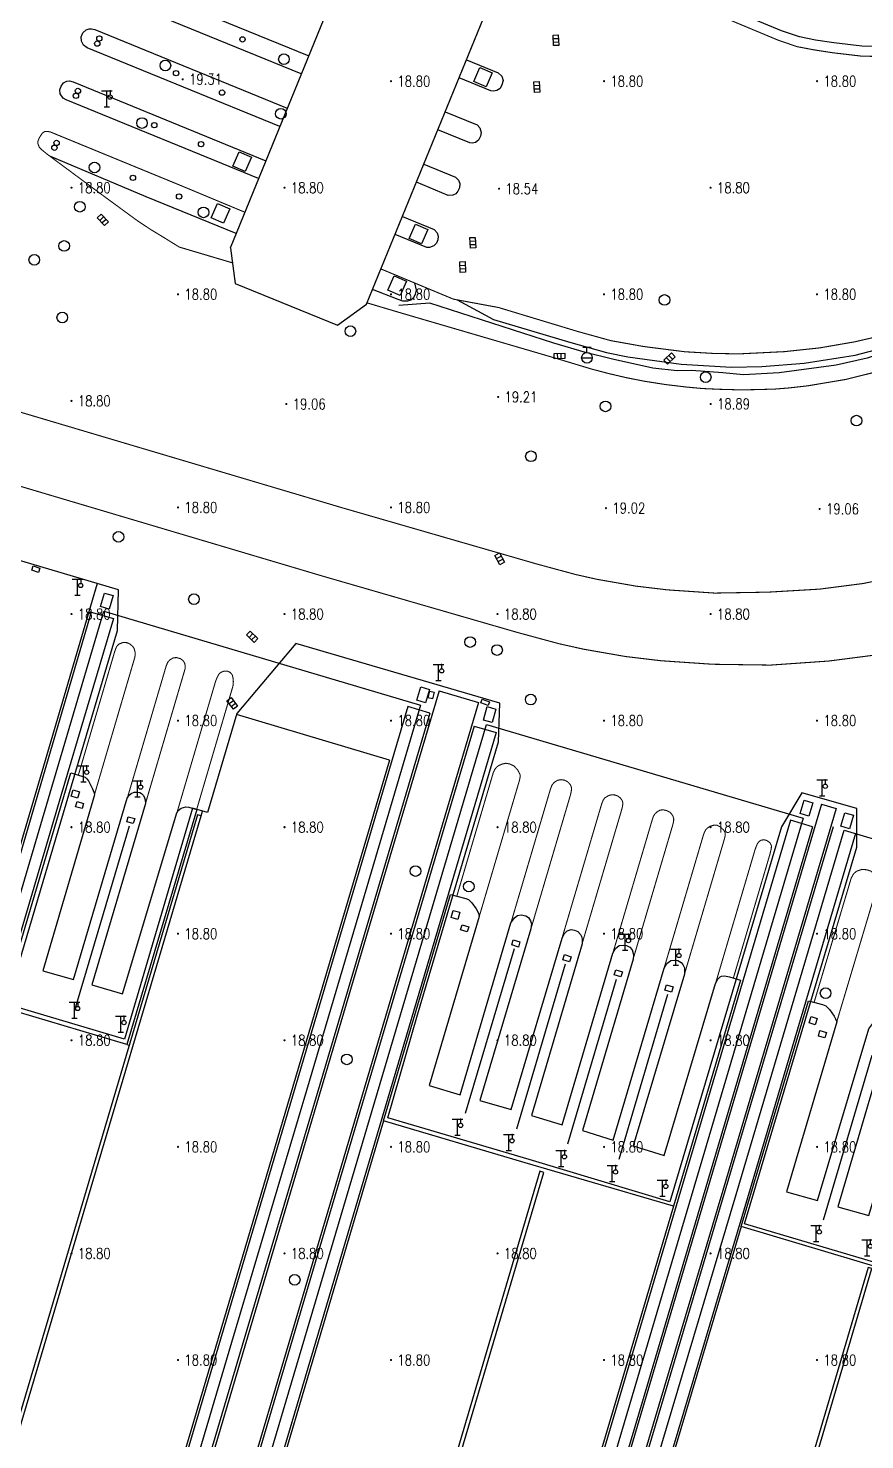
# Model space of a CAD drawing. Extents: x 404846 to 408477, y 3390929 to 3392894.
# Drawn here: x 405597.3 to 405675.8, y 3392106.9 to 3392239.3 of the extents above; entities that cross this region are included whole.
import ezdxf
from ezdxf.enums import TextEntityAlignment as Align

# ---------------------------------------------------------------- set-up
doc = ezdxf.new("R2010")
doc.units = 0
doc.header["$LTSCALE"] = 0.5
doc.header["$PDSIZE"] = 0.2
doc.layers.get('0').update_dxf_attribs({"linetype": 'CONTINUOUS'})
for name, color, linetype in [('3221', 6, 'CONTINUOUS'), ('DLSS', 4, 'CONTINUOUS'), ('DMTZ', 3, 'CONTINUOUS'), ('FZTZ', 7, 'CONTINUOUS'), ('GCD', 1, 'CONTINUOUS'), ('GXYZ', 2, 'CONTINUOUS'), ('JMD', 6, 'CONTINUOUS'), ('SXSS', 5, 'CONTINUOUS'), ('ZBTZ', 3, 'CONTINUOUS')]:
    doc.layers.add(name, color=color, linetype=linetype)
doc.styles.add('HZ', font='rs.shx', dxfattribs={"width": 0.8, "bigfont": 'hztxt.shx'})
doc.linetypes.add('10422', pattern='A,0.75,[150,AAA.SHX,S=0.5,R=0,X=0,Y=0.5],1.5,[177,AAA.SHX,S=1,R=0,X=0,Y=0.4],0.75', length=3)
doc.linetypes.add('1161', pattern='A,0,[149,AAA.SHX,S=0.15,R=0,X=0,Y=0],-1.6', length=1.6)
doc.linetypes.add('444', pattern='A,4.5,[145,AAA.SHX,S=1,R=0,X=0,Y=1],4.5,-0.5,[146,AAA.SHX,S=1,R=0,X=0,Y=0],-0.5', length=10)
doc.linetypes.add('447', pattern='A,8,-1,[148,AAA.SHX,S=1,R=0,X=0,Y=0],-1', length=10)

# ---------------------------------------------------------------- blocks, each defined once
blk = doc.blocks.new('gc063')
for p, q in [((-1, 3), (1, 3)), ((0, 0), (0, 3)), ((0.6, 3), (0.6, 2.2)), ((-0.5, 0), (0.5, 0))]:
    blk.add_line(p, q)
blk.add_circle((0.6, 1.8), 0.4)
blk.add_point((0.6, 3))
blk.add_point((0.6, 3))
blk = doc.blocks.new('GC200')
at = {"linetype": 'Continuous', "const_width": 0.2, "flags": 128}
blk.add_lwpolyline([(-0.1, 0, 1), (0.1, 0, 1)], format="xyb", close=True, dxfattribs=at)
blk = doc.blocks.new('gc170')
at = {"linetype": 'Continuous'}
blk.add_circle((0, 0), 0.5, dxfattribs=at)
blk = doc.blocks.new('gc188')
blk.add_circle((0, 0), 1)
blk = doc.blocks.new('gc041')
for p, q in [((-1, 0.5), (1, 0.5)), ((-1, -0.5), (-1, 0.5)), ((-0.33, 0.5), (-0.33, -0.5)), ((0.33, 0.5), (0.33, -0.5)), ((1, 0.5), (1, -0.5)), ((1, -0.5), (-1, -0.5))]:
    blk.add_line(p, q)
blk = doc.blocks.new('gc133')
for p, q in [((-1, 0), (1, 0)), ((-0.8, 2), (0.8, 2)), ((0, 1), (0, 2))]:
    blk.add_line(p, q)
blk.add_circle((0, 0), 1)

msp = doc.modelspace()

# ---------------------------------------------------------------- linework, layer by layer
at = {"layer": '3221', "color": 6}
for points in [[(405521.669, 3391905.483, 18.991), (405532.948, 3391943.568, 18.724), (405564.371, 3392049.559, 18.719), (405580.377, 3392103.604, 18.644), (405586.663, 3392124.848, 18.825), (405593.69, 3392148.5, 18.904), (405599.351, 3392167.608, 18.802), (405604.409, 3392184.653, 18.728), (405634.128, 3392175.833, 18.728), (405629.072, 3392158.795, 18.802), (405623.41, 3392139.683, 18.904), (405616.384, 3392116.036, 18.825), (405610.099, 3392094.793, 18.644), (405594.093, 3392040.747, 18.719), (405562.672, 3391934.765, 18.724), (405551.393, 3391896.681, 18.991)], [(405557.586, 3391894.734, 18.832), (405567.636, 3391928.79, 18.781), (405578.027, 3391963.826, 19.113), (405599.879, 3392037.505, 18.581), (405599.876, 3392037.497, 18.581), (405609.469, 3392069.876, 18.66), (405617.847, 3392098.18, 18.591), (405624.276, 3392119.843, 18.85), (405640.336, 3392174.025, 18.633), (405670.057, 3392165.215, 18.821), (405653.996, 3392111.029, 18.85), (405647.572, 3392089.382, 18.591), (405639.193, 3392061.074, 18.66), (405629.599, 3392028.691, 18.581), (405607.748, 3391955.012, 19.113), (405597.368, 3391920.015, 18.781), (405587.318, 3391885.96, 18.832)], [(405591.149, 3391884.858, 18.832), (405598.223, 3391908.662, 18.706), (405611.076, 3391952.105, 19.111), (405624.605, 3391997.713, 18.694), (405633.198, 3392026.817, 18.71), (405649.716, 3392082.725, 18.648), (405656.256, 3392104.721, 18.913), (405663.755, 3392129.915, 18.994), (405673.907, 3392164.089, 18.841), (405703.623, 3392155.261, 18.841), (405693.469, 3392121.08, 18.994), (405685.969, 3392095.882, 18.913), (405679.431, 3392073.891, 18.648), (405679.446, 3392073.942, 18.648), (405662.929, 3392018.038, 18.71), (405654.331, 3391988.915, 18.694), (405640.8, 3391943.299, 19.111), (405627.938, 3391899.832, 18.706), (405620.865, 3391876.028, 18.832)]]:
    msp.add_polyline3d(points, close=True, dxfattribs=at)
at = {"layer": 'DLSS', "linetype": 'Continuous', "const_width": 0.1, "flags": 128}
for points, elevation in [([(405716.361, 3392272.753), (405708.994, 3392254.905), (405708.444, 3392253.778), (405707.894, 3392252.883), (405706.194, 3392250.456), (405705.14, 3392249.141), (405703.865, 3392247.764), (405701.948, 3392245.938), (405699.465, 3392243.87), (405696.172, 3392241.692), (405694.094, 3392240.591), (405691.519, 3392239.403), (405689.212, 3392238.543), (405686.755, 3392237.782), (405684.914, 3392237.385), (405682.521, 3392236.992), (405678.372, 3392236.664), (405675.496, 3392236.735), (405672.811, 3392237.049), (405671.057, 3392237.321), (405669.47, 3392237.622), (405667.673, 3392238.24), (405663.229, 3392240.095)], 18.636), ([(405617.637, 3392222.082), (405611.571, 3392224.608), (405599.38, 3392229.612), (405599.102, 3392229.667), (405598.835, 3392229.652), (405598.625, 3392229.504), (405598.346, 3392229.084), (405598.195, 3392228.705), (405598.213, 3392228.503), (405598.328, 3392228.188), (405598.525, 3392227.979), (405599.113, 3392227.5), (405604.173, 3392223.755), (405607.545, 3392221.286), (405608.798, 3392220.458), (405610.179, 3392219.619), (405611.47, 3392218.816)], 18.986), ([(405626.847, 3392194.328), (405584.045, 3392207.04), (405548.812, 3392217.497), (405529.897, 3392223.083)], 18.682), ([(405616.472, 3392217.331), (405611.47, 3392218.816)], 18.651), ([(405624.948, 3392187.934), (405582.146, 3392200.646), (405546.918, 3392211.101), (405528.008, 3392216.686)], 18.682), ([(405637.223, 3392213.924), (405630.416, 3392216.759)], 18.573), ([(405632.284, 3392212.634), (405629.116, 3392213.575)], 18.651), ([(405683.977, 3392212.837), (405680.755, 3392211.57), (405677.517, 3392210.527), (405674.904, 3392209.923), (405671.607, 3392209.353), (405668.297, 3392209.001), (405664.04, 3392208.791), (405661.636, 3392208.833), (405658.952, 3392208.989), (405655.078, 3392209.482), (405651.993, 3392210.033), (405648.87, 3392210.898), (405641.454, 3392213.141), (405637.223, 3392213.924)], 18.516), ([(405632.284, 3392212.634), (405646.883, 3392208.364), (405650.215, 3392207.359), (405651.873, 3392206.925), (405653.472, 3392206.553), (405655.165, 3392206.221), (405657.118, 3392205.914), (405659.094, 3392205.679), (405660.622, 3392205.537), (405662.224, 3392205.466), (405664.225, 3392205.413), (405665.825, 3392205.442), (405667.405, 3392205.49), (405668.631, 3392205.586), (405670.482, 3392205.793)], 18.589), ([(405685.131, 3392210.067), (405682.975, 3392209.157), (405681.434, 3392208.537), (405678.71, 3392207.6), (405676.88, 3392207.094), (405674.05, 3392206.393), (405670.482, 3392205.793)], 18.478), ([(405626.847, 3392194.328), (405641.61, 3392190.065), (405645.078, 3392189.064), (405648.715, 3392188.081), (405650.71, 3392187.634), (405654.343, 3392187), (405657.315, 3392186.646), (405661.742, 3392186.345), (405666.779, 3392186.433), (405671.602, 3392186.717)], 18.59), ([(405671.602, 3392186.717), (405675.69, 3392187.244), (405679.193, 3392187.966), (405683.67, 3392189.109), (405686.589, 3392190.08), (405693.078, 3392192.554)], 18.638), ([(405624.948, 3392187.934), (405639.758, 3392183.651), (405643.281, 3392182.634), (405647.114, 3392181.598), (405649.406, 3392181.085), (405653.374, 3392180.392), (405656.694, 3392179.997), (405661.573, 3392179.665), (405666.986, 3392179.588), (405672.473, 3392179.97), (405676.813, 3392180.531), (405680.722, 3392181.335), (405685.587, 3392182.578), (405688.875, 3392183.671), (405695.501, 3392186.198)], 18.61), ([(405605.422, 3392180.88), (405602.005, 3392169.266)], 18.68), ([(405605.422, 3392180.88), (405605.586, 3392181.313), (405605.79, 3392181.548), (405606.204, 3392181.715), (405606.567, 3392181.69), (405606.85, 3392181.562), (405607.114, 3392181.337), (405607.252, 3392181.118), (405607.342, 3392180.752), (405607.343, 3392180.578), (405607.308, 3392180.326)], 18.643), ([(405607.308, 3392180.326), (405603.513, 3392167.427)], 18.684), ([(405610.236, 3392179.464), (405606.6, 3392167.104)], 18.682), ([(405610.236, 3392179.464), (405610.386, 3392179.841), (405610.573, 3392180.059), (405610.92, 3392180.27), (405611.216, 3392180.29), (405611.58, 3392180.194), (405611.815, 3392180.025), (405611.974, 3392179.799), (405612.035, 3392179.524), (405612.037, 3392179.28), (405611.943, 3392178.962)], 18.612), ([(405611.943, 3392178.962), (405608.306, 3392166.602)], 18.682), ([(405614.895, 3392178.093), (405611.258, 3392165.734)], 18.682), ([(405614.895, 3392178.093), (405615.045, 3392178.451), (405615.171, 3392178.701), (405615.274, 3392178.822), (405615.416, 3392178.922), (405615.704, 3392179.03), (405615.99, 3392179.018), (405616.245, 3392178.912), (405616.449, 3392178.683), (405616.528, 3392178.355), (405616.555, 3392178.045), (405616.518, 3392177.616)], 18.619), ([(405616.518, 3392177.616), (405613.115, 3392166.049)], 18.68), ([(405643.426, 3392168.804), (405643.483, 3392169.11), (405643.471, 3392169.321), (405643.271, 3392169.721), (405642.904, 3392170.122), (405642.509, 3392170.31), (405642.14, 3392170.374), (405641.794, 3392170.302), (405641.464, 3392170.159), (405641.275, 3392170.011), (405641.111, 3392169.817), (405640.969, 3392169.53)], 18.679), ([(405637.538, 3392157.918), (405640.969, 3392169.53)], 18.731), ([(405639.646, 3392156.009), (405643.426, 3392168.804)], 18.736), ([(405646.324, 3392167.948), (405646.484, 3392168.349), (405646.671, 3392168.575), (405646.996, 3392168.784), (405647.323, 3392168.837), (405647.644, 3392168.788), (405647.924, 3392168.648), (405648.144, 3392168.436), (405648.273, 3392168.188), (405648.308, 3392168.01), (405648.278, 3392167.713), (405648.202, 3392167.393)], 18.682), ([(405642.615, 3392155.395), (405646.324, 3392167.948)], 18.735), ([(405644.493, 3392154.84), (405648.202, 3392167.393)], 18.735), ([(405651.126, 3392166.529), (405651.264, 3392166.884), (405651.415, 3392167.116), (405651.748, 3392167.325), (405652.046, 3392167.421), (405652.373, 3392167.396), (405652.628, 3392167.316), (405652.874, 3392167.138), (405653.054, 3392166.892), (405653.126, 3392166.657), (405653.098, 3392166.353), (405653.001, 3392165.975)], 18.542), ([(405647.417, 3392153.976), (405651.126, 3392166.529)], 18.598), ([(405649.292, 3392153.422), (405653.001, 3392165.975)], 18.598), ([(405657.8, 3392164.557), (405657.887, 3392164.899), (405657.901, 3392165.166), (405657.817, 3392165.455), (405657.573, 3392165.765), (405657.271, 3392165.926), (405656.912, 3392166.012), (405656.608, 3392165.976), (405656.36, 3392165.828), (405656.123, 3392165.613), (405655.99, 3392165.395), (405655.897, 3392165.119)], 18.683), ([(405652.189, 3392152.566), (405655.897, 3392165.119)], 18.663), ([(405654.091, 3392152.004), (405657.8, 3392164.557)], 18.673), ([(405662.618, 3392163.133), (405662.723, 3392163.543), (405662.727, 3392163.845), (405662.594, 3392164.108), (405662.262, 3392164.404), (405661.957, 3392164.556), (405661.655, 3392164.561), (405661.323, 3392164.472), (405661.082, 3392164.31), (405660.917, 3392164.156), (405660.808, 3392163.951), (405660.704, 3392163.699)], 18.751), ([(405656.995, 3392151.146), (405660.704, 3392163.699)], 18.727), ([(405666.938, 3392161.857), (405667.058, 3392162.345), (405667.075, 3392162.625), (405666.952, 3392162.898), (405666.655, 3392163.122), (405666.413, 3392163.191), (405666.13, 3392163.167), (405665.946, 3392163.058), (405665.76, 3392162.844), (405665.663, 3392162.611), (405665.537, 3392162.271)], 18.736), ([(405658.909, 3392150.581), (405662.618, 3392163.133)], 18.761), ([(405661.828, 3392149.718), (405665.537, 3392162.271)], 18.777), ([(405663.498, 3392150.214), (405666.938, 3392161.857)], 18.774), ([(405674.572, 3392159.624), (405671.08, 3392147.941)], 18.89), ([(405674.572, 3392159.624), (405674.794, 3392160.004), (405675.064, 3392160.245), (405675.572, 3392160.421), (405676.019, 3392160.382), (405676.408, 3392160.254), (405676.694, 3392160.024), (405676.923, 3392159.675), (405677.03, 3392159.405), (405677.059, 3392159.102), (405677.026, 3392158.891)], 18.813), ([(405677.026, 3392158.891), (405673.208, 3392146.116)], 18.897)]:
    msp.add_lwpolyline(points, dxfattribs=dict(at, elevation=elevation))
at = {"layer": 'DMTZ', "linetype": '10422', "flags": 128}
for points, elevation in [([(405605.549, 3392244.142), (405623.629, 3392236.751)], 19.492), ([(405622.937, 3392235.057), (405604.857, 3392242.448)], 19.413), ([(405602.842, 3392237.52), (405602.471, 3392237.773), (405602.288, 3392238.123), (405602.28, 3392238.543), (405602.437, 3392238.912), (405602.747, 3392239.191), (405603.031, 3392239.297), (405603.242, 3392239.301), (405603.54, 3392239.228)], 19.36), ([(405603.54, 3392239.228), (405621.622, 3392231.836)], 19.463), ([(405620.924, 3392230.128), (405602.842, 3392237.52)], 19.433), ([(405638.438, 3392236.395), (405641.431, 3392235.172)], 19.657), ([(405641.431, 3392235.172), (405641.756, 3392234.847), (405641.875, 3392234.451), (405641.773, 3392234.048), (405641.598, 3392233.694), (405641.284, 3392233.512), (405640.983, 3392233.453), (405640.74, 3392233.481)], 19.685), ([(405600.845, 3392232.635), (405600.57, 3392232.794), (405600.306, 3392233.197), (405600.265, 3392233.559), (405600.376, 3392233.914), (405600.615, 3392234.23), (405600.923, 3392234.37), (405601.184, 3392234.4), (405601.529, 3392234.309)], 19.308), ([(405601.529, 3392234.309), (405619.612, 3392226.917)], 19.413), ([(405640.74, 3392233.481), (405637.747, 3392234.704)], 19.656), ([(405618.928, 3392225.242), (405600.845, 3392232.635)], 19.394), ([(405636.443, 3392231.512), (405639.435, 3392230.289)], 19.66), ([(405638.743, 3392228.595), (405635.751, 3392229.818)], 19.656), ([(405639.435, 3392230.289), (405639.703, 3392230.006), (405639.822, 3392229.572), (405639.77, 3392229.205), (405639.579, 3392228.843), (405639.297, 3392228.638), (405638.969, 3392228.575), (405638.743, 3392228.595)], 19.685), ([(405634.436, 3392226.598), (405637.426, 3392225.375)], 19.659), ([(405636.728, 3392223.667), (405633.738, 3392224.89)], 19.657), ([(405637.426, 3392225.375), (405637.682, 3392225.105), (405637.811, 3392224.783), (405637.786, 3392224.381), (405637.645, 3392224.055), (405637.444, 3392223.824), (405637.172, 3392223.692), (405636.728, 3392223.667)], 19.685), ([(405632.426, 3392221.678), (405635.415, 3392220.456)], 19.656), ([(405635.415, 3392220.456), (405635.702, 3392220.139), (405635.8, 3392219.84), (405635.767, 3392219.492), (405635.626, 3392219.166), (405635.382, 3392218.923), (405634.972, 3392218.758), (405634.731, 3392218.781)], 19.677), ([(405634.731, 3392218.781), (405631.742, 3392220.003)], 19.654), ([(405643.963, 3392132.867), (405630.662, 3392136.838), (405636.956, 3392158.071)], 18.989), ([(405636.956, 3392158.071), (405638.386, 3392157.695), (405638.629, 3392157.583), (405638.948, 3392157.29), (405639.357, 3392156.703), (405639.572, 3392156.309), (405639.646, 3392156.009), (405634.95, 3392140.149), (405637.863, 3392139.276), (405642.615, 3392155.395), (405642.941, 3392155.861), (405643.239, 3392156.081), (405643.573, 3392156.145), (405644.015, 3392156.055), (405644.277, 3392155.888), (405644.469, 3392155.575), (405644.54, 3392155.299), (405644.493, 3392154.84), (405639.701, 3392138.717), (405642.635, 3392137.873), (405647.417, 3392153.976)], 18.998), ([(405647.417, 3392153.976), (405647.628, 3392154.384), (405647.896, 3392154.647), (405648.278, 3392154.782), (405648.599, 3392154.729), (405648.893, 3392154.593), (405649.141, 3392154.317), (405649.276, 3392154.052), (405649.309, 3392153.794), (405649.292, 3392153.422), (405644.556, 3392137.31), (405647.423, 3392136.451), (405652.189, 3392152.566), (405652.434, 3392153.006), (405652.792, 3392153.266), (405653.144, 3392153.306), (405653.456, 3392153.269), (405653.794, 3392153.107), (405653.987, 3392152.862), (405654.102, 3392152.538), (405654.123, 3392152.323), (405654.091, 3392152.004), (405649.343, 3392135.916), (405652.23, 3392134.999), (405656.995, 3392151.146), (405657.26, 3392151.574), (405657.626, 3392151.857), (405657.93, 3392151.914), (405658.301, 3392151.857), (405658.599, 3392151.695), (405658.753, 3392151.489), (405658.9, 3392151.181), (405658.917, 3392150.915), (405658.909, 3392150.581), (405654.096, 3392134.465), (405657.015, 3392133.577), (405661.828, 3392149.718), (405662.036, 3392150.12), (405662.265, 3392150.343), (405662.374, 3392150.399), (405662.674, 3392150.443), (405663.128, 3392150.321), (405664.172, 3392150.018), (405657.877, 3392128.812), (405643.963, 3392132.867)], 18.954), ([(405664.225, 3392126.895), (405670.546, 3392148.088)], 19.161), ([(405670.546, 3392148.088), (405671.87, 3392147.724), (405672.179, 3392147.612), (405672.531, 3392147.277), (405672.979, 3392146.635), (405673.085, 3392146.393), (405673.208, 3392146.116), (405668.499, 3392130.17), (405671.39, 3392129.34), (405676.204, 3392145.462), (405676.597, 3392145.964), (405676.993, 3392146.131), (405677.438, 3392146.099), (405677.76, 3392145.936), (405677.94, 3392145.684), (405678.058, 3392145.384), (405678.079, 3392144.904), (405673.307, 3392128.765), (405676.219, 3392127.928), (405680.993, 3392144.039), (405681.127, 3392144.298), (405681.307, 3392144.501), (405681.736, 3392144.702), (405682.105, 3392144.717), (405682.424, 3392144.613), (405682.658, 3392144.423), (405682.841, 3392144.147), (405682.887, 3392143.802), (405682.888, 3392143.475), (405678.064, 3392127.308), (405680.991, 3392126.454), (405685.791, 3392142.613)], 19.162), ([(405685.791, 3392142.613), (405686.005, 3392142.977), (405686.29, 3392143.211), (405686.739, 3392143.3), (405687.196, 3392143.216), (405687.433, 3392143.02), (405687.616, 3392142.698), (405687.673, 3392142.392), (405687.659, 3392142.058), (405682.841, 3392125.894), (405685.815, 3392125.106), (405690.565, 3392141.194), (405690.787, 3392141.55), (405691.089, 3392141.792), (405691.568, 3392141.897), (405691.994, 3392141.797), (405692.227, 3392141.629), (405692.402, 3392141.362), (405692.451, 3392141.032), (405692.464, 3392140.63), (405687.651, 3392124.513), (405690.602, 3392123.653), (405695.388, 3392139.761), (405695.545, 3392140.088), (405695.826, 3392140.349), (405696.172, 3392140.485), (405696.475, 3392140.491), (405697.704, 3392140.167), (405691.45, 3392118.777), (405664.225, 3392126.895)], 19.085)]:
    msp.add_lwpolyline(points, dxfattribs=dict(at, elevation=elevation))
at = {"layer": 'DMTZ', "linetype": '10422', "elevation": 18.911, "flags": 128}
msp.add_lwpolyline([(405601.285, 3392169.475), (405602.326, 3392169.173), (405602.641, 3392169.061), (405602.805, 3392168.922), (405602.955, 3392168.712), (405603.337, 3392167.961), (405603.442, 3392167.671), (405603.513, 3392167.427), (405598.671, 3392150.912), (405601.533, 3392150.087), (405606.6, 3392167.104), (405606.759, 3392167.37), (405606.952, 3392167.539), (405607.243, 3392167.666), (405607.549, 3392167.668), (405607.785, 3392167.628), (405607.933, 3392167.543), (405608.115, 3392167.363), (405608.22, 3392167.145), (405608.277, 3392166.95), (405608.306, 3392166.602), (405603.263, 3392149.583), (405606.161, 3392148.752), (405611.258, 3392165.734), (405611.387, 3392165.95), (405611.654, 3392166.154), (405612.086, 3392166.275), (405612.379, 3392166.25), (405613.115, 3392166.049), (405606.549, 3392143.994), (405594.772, 3392147.493), (405601.285, 3392169.475)], close=True, dxfattribs=at)
at = {"layer": 'FZTZ', "linetype": 'Continuous', "flags": 128}
for points, elevation in [([(405639.703, 3392235.676), (405640.862, 3392235.17), (405640.279, 3392233.835), (405639.119, 3392234.342), (405639.703, 3392235.676)], 20.532), ([(405617.103, 3392227.744), (405618.262, 3392227.238), (405617.679, 3392225.903), (405616.52, 3392226.41), (405617.103, 3392227.744)], 20.245), ([(405615.059, 3392222.894), (405616.218, 3392222.387), (405615.635, 3392221.053), (405614.475, 3392221.56), (405615.059, 3392222.894)], 20.245), ([(405633.651, 3392220.959), (405634.81, 3392220.453), (405634.227, 3392219.118), (405633.068, 3392219.625), (405633.651, 3392220.959)], 20.595), ([(405631.651, 3392216.111), (405632.81, 3392215.604), (405632.227, 3392214.27), (405631.068, 3392214.776), (405631.651, 3392216.111)], 20.595), ([(405598.255, 3392188.29), (405597.636, 3392188.491), (405597.769, 3392188.899), (405598.388, 3392188.697), (405598.255, 3392188.29)], 19.111), ([(405635.413, 3392177.044), (405635.241, 3392176.409), (405634.835, 3392176.519), (405635.008, 3392177.154), (405635.413, 3392177.044)], 19.996), ([(405640.473, 3392175.792), (405639.78, 3392176.058), (405639.912, 3392176.402), (405640.605, 3392176.136), (405640.473, 3392175.792)], 19.509), ([(405602.096, 3392167.695), (405601.919, 3392167.112), (405601.335, 3392167.289), (405601.512, 3392167.873), (405602.096, 3392167.695)], 20.655), ([(405637.813, 3392156.398), (405637.622, 3392155.727), (405637.001, 3392155.903), (405637.191, 3392156.574), (405637.813, 3392156.398)], 20.695), ([(405670.628, 3392146.011), (405670.811, 3392146.603), (405671.375, 3392146.429), (405671.192, 3392145.837), (405670.628, 3392146.011)], 21.031)]:
    msp.add_lwpolyline(points, close=True, dxfattribs=dict(at, elevation=elevation))
at = {"layer": 'JMD', "linetype": 'Continuous', "elevation": 27.71, "flags": 128}
msp.add_lwpolyline([(405616.278, 3392218.719), (405616.741, 3392215.405), (405626.338, 3392211.484), (405629.064, 3392213.449), (405640.884, 3392242.384), (405640.534, 3392246.233), (405631.111, 3392250.082), (405628.069, 3392247.619), (405616.263, 3392218.719)], dxfattribs=at)
at = {"layer": 'JMD', "linetype": '447', "elevation": 21.471, "flags": 128}
msp.add_lwpolyline([(405684.653, 3392211.389), (405682.538, 3392210.5), (405678.199, 3392209.071), (405676.075, 3392208.393), (405673.166, 3392207.719), (405667.786, 3392207.022), (405664.441, 3392206.824), (405662.514, 3392207.009), (405659.572, 3392207.234), (405658.228, 3392207.204), (405655.953, 3392207.459), (405652.163, 3392208.292), (405649.632, 3392208.925), (405646.658, 3392209.792), (405635.016, 3392213.558), (405632.1, 3392213.329)], dxfattribs=at)
at = {"layer": 'JMD', "linetype": '444', "flags": 128}
for points, elevation in [([(405622.435, 3392181.628), (405616.882, 3392175.046), (405614.126, 3392165.762), (405612.723, 3392166.16), (405606.338, 3392144.477), (405595.28, 3392147.773), (405605.673, 3392182.848), (405605.784, 3392186.647), (405584.195, 3392193.02), (405582.362, 3392189.918), (405571.858, 3392154.632)], 20.344), ([(405727.196, 3392184.533), (405718.103, 3392187.222), (405708.759, 3392156.053), (405703.58, 3392157.682), (405701.696, 3392154.579), (405691.144, 3392119.282), (405664.545, 3392127.167), (405675.087, 3392162.506)], 20.427), ([(405675.087, 3392162.506), (405675.107, 3392166.122), (405669.919, 3392167.605), (405668.023, 3392164.398), (405657.548, 3392129.227), (405644.315, 3392133.187), (405631.058, 3392137.12), (405633.856, 3392146.764), (405641.443, 3392172.38), (405641.563, 3392176.03), (405622.435, 3392181.628)], 20.369), ([(405606.771, 3392164.485), (405601.626, 3392147.166)], 20.153), ([(405642.929, 3392152.968), (405638.326, 3392137.508)], 20.148), ([(405647.701, 3392151.519), (405643.127, 3392136.044)], 20.148), ([(405652.502, 3392150.095), (405647.928, 3392134.619)], 20.148), ([(405657.32, 3392148.678), (405652.747, 3392133.202)], 20.148), ([(405676.49, 3392142.967), (405671.917, 3392127.491)], 20.472)]:
    msp.add_lwpolyline(points, dxfattribs=dict(at, elevation=elevation))
at = {"layer": 'JMD', "linetype": 'Continuous', "flags": 128}
for points, elevation in [([(405602.346, 3392166.132), (405601.747, 3392166.293), (405601.876, 3392166.774), (405602.476, 3392166.613), (405602.346, 3392166.132)], 20.785), ([(405607.162, 3392164.712), (405606.563, 3392164.874), (405606.692, 3392165.355), (405607.292, 3392165.193), (405607.162, 3392164.712)], 20.785), ([(405638.522, 3392154.543), (405637.897, 3392154.739), (405638.048, 3392155.222), (405638.673, 3392155.026), (405638.522, 3392154.543)], 20.97), ([(405643.314, 3392153.13), (405642.69, 3392153.326), (405642.841, 3392153.809), (405643.466, 3392153.613), (405643.314, 3392153.13)], 20.97), ([(405648.108, 3392151.739), (405647.483, 3392151.934), (405647.634, 3392152.417), (405648.259, 3392152.222), (405648.108, 3392151.739)], 20.877), ([(405652.936, 3392150.327), (405652.311, 3392150.523), (405652.462, 3392151.006), (405653.087, 3392150.81), (405652.936, 3392150.327)], 20.849), ([(405657.694, 3392148.899), (405657.069, 3392149.095), (405657.221, 3392149.578), (405657.846, 3392149.382), (405657.694, 3392148.899)], 20.849), ([(405672.093, 3392144.607), (405671.484, 3392144.78), (405671.63, 3392145.29), (405672.238, 3392145.117), (405672.093, 3392144.607)], 21.17)]:
    msp.add_lwpolyline(points, close=True, dxfattribs=dict(at, elevation=elevation))
at = {"layer": 'SXSS', "linetype": 'Continuous', "flags": 128}
for points, elevation in [([(405595.887, 3392105.898), (405613.541, 3392165.446), (405613.181, 3392165.552), (405595.543, 3392106)], 18.518), ([(405628.962, 3392075.453), (405645.693, 3392131.983), (405645.331, 3392132.09), (405628.614, 3392075.556)], 18.526), ([(405664.691, 3392082.999), (405676.51, 3392122.953), (405676.163, 3392123.056), (405664.342, 3392083.103)], 18.787)]:
    msp.add_lwpolyline(points, dxfattribs=dict(at, elevation=elevation))
at = {"layer": 'ZBTZ', "linetype": '1161', "flags": 128}
for points, elevation in [([(405715.536, 3392273.508), (405708.142, 3392255.285), (405707.626, 3392254.228), (405707.114, 3392253.395), (405705.447, 3392251.016), (405704.433, 3392249.751), (405703.2, 3392248.42), (405701.326, 3392246.636), (405698.908, 3392244.62), (405695.695, 3392242.496), (405693.679, 3392241.428), (405691.16, 3392240.265), (405688.911, 3392239.426), (405686.518, 3392238.686), (405684.74, 3392238.302), (405682.409, 3392237.919), (405678.346, 3392237.599), (405675.562, 3392237.667), (405672.937, 3392237.974), (405671.216, 3392238.241), (405669.71, 3392238.527), (405668.005, 3392239.113), (405663.588, 3392240.956)], 19.106), ([(405637.583, 3392213.857), (405640.98, 3392212.008), (405648.23, 3392209.849), (405651.589, 3392208.924), (405653.607, 3392208.529), (405658.597, 3392207.82), (405663.313, 3392207.553), (405666.18, 3392207.597), (405670.144, 3392207.921), (405674.939, 3392208.672), (405679.351, 3392209.818), (405684.088, 3392211.548), (405688.683, 3392213.452), (405698.529, 3392217.544), (405712.323, 3392223.347), (405730.142, 3392230.78)], 18.875), ([(405616.819, 3392220.08), (405608.373, 3392223.541), (405599.315, 3392227.351)], 18.848), ([(405633.548, 3392215.455), (405633.711, 3392214.772), (405633.627, 3392214.391), (405633.455, 3392214.055), (405633.214, 3392213.824), (405632.903, 3392213.751), (405632.462, 3392213.751), (405632.029, 3392213.885), (405629.632, 3392214.84)], 18.629), ([(405603.755, 3392187.246), (405598.105, 3392167.977), (405592.444, 3392148.869), (405585.417, 3392125.217), (405579.134, 3392103.972)], 18.778), ([(405603.213, 3392184.567), (405598.337, 3392167.908), (405592.677, 3392148.8), (405585.65, 3392125.148), (405579.362, 3392103.904)], 18.781), ([(405603.213, 3392184.567), (405605.312, 3392183.945)], 18.729), ([(405605.312, 3392183.945), (405600.373, 3392167.304), (405594.713, 3392148.196), (405587.686, 3392124.545), (405581.4, 3392103.301)], 18.781), ([(405635.877, 3392177.171), (405630.314, 3392158.427), (405624.652, 3392139.314), (405617.627, 3392115.667), (405611.336, 3392094.427)], 18.779), ([(405635.877, 3392177.171), (405639.576, 3392176.074)], 18.673), ([(405632.95, 3392175.702), (405628.024, 3392159.106), (405622.363, 3392139.993), (405615.337, 3392116.346), (405609.047, 3392095.105)], 18.781), ([(405639.576, 3392176.074), (405623.019, 3392120.216), (405616.585, 3392098.554)], 18.689), ([(405635.008, 3392175.091), (405632.95, 3392175.702)], 18.73), ([(405635.008, 3392175.091), (405630.083, 3392158.496), (405624.421, 3392139.383), (405617.395, 3392115.736), (405611.107, 3392094.495)], 18.781), ([(405639.171, 3392173.869), (405623.248, 3392120.148), (405616.816, 3392098.485)], 18.692), ([(405631.218, 3392170.675), (405616.85, 3392174.939)], 18.752), ([(405639.171, 3392173.869), (405641.234, 3392173.257)], 18.635), ([(405641.234, 3392173.257), (405625.311, 3392119.536), (405618.885, 3392097.873)], 18.692), ([(405631.218, 3392170.675), (405627.804, 3392159.171), (405622.143, 3392140.059), (405615.117, 3392116.412), (405608.831, 3392095.169)], 18.785), ([(405613.541, 3392165.446), (405613.667, 3392165.892)], 18.522), ([(405673.162, 3392166.145), (405662.509, 3392130.286), (405655.01, 3392105.091), (405648.469, 3392083.094)], 18.847), ([(405671.79, 3392166.552), (405655.224, 3392110.664), (405648.795, 3392089.02)], 18.754), ([(405671.79, 3392166.552), (405673.162, 3392166.145)], 18.82), ([(405668.85, 3392165.04), (405652.934, 3392111.344), (405646.514, 3392089.695)], 18.754), ([(405670.94, 3392164.42), (405668.85, 3392165.04)], 18.821), ([(405670.94, 3392164.42), (405655.024, 3392110.724), (405648.594, 3392089.08)], 18.754), ([(405672.856, 3392164.401), (405662.704, 3392130.228), (405655.205, 3392105.033), (405648.685, 3392083.03)], 18.849), ([(405674.971, 3392163.773), (405664.819, 3392129.599), (405657.32, 3392104.404), (405650.762, 3392082.416)], 18.849), ([(405606.549, 3392143.994), (405606.776, 3392143.927)], 18.522), ([(405630.662, 3392136.838), (405625.516, 3392119.476), (405619.093, 3392097.812)], 18.74), ([(405657.877, 3392128.812), (405652.724, 3392111.406), (405646.295, 3392089.76)], 18.76), ([(405664.225, 3392126.895), (405657.513, 3392104.347), (405650.974, 3392082.351)], 18.849)]:
    msp.add_lwpolyline(points, dxfattribs=dict(at, elevation=elevation))
for points, elevation in [([(405604.456, 3392186.347), (405605.272, 3392186.107), (405604.901, 3392184.845), (405604.086, 3392185.085), (405604.456, 3392186.347)], 18.726), ([(405634.152, 3392177.544), (405634.967, 3392177.304), (405634.597, 3392176.042), (405633.781, 3392176.282), (405634.152, 3392177.544)], 18.726), ([(405640.398, 3392175.689), (405641.214, 3392175.449), (405640.843, 3392174.187), (405640.027, 3392174.427), (405640.398, 3392175.689)], 18.726), ([(405670.142, 3392166.915), (405670.958, 3392166.676), (405670.587, 3392165.414), (405669.771, 3392165.653), (405670.142, 3392166.915)], 18.857), ([(405673.968, 3392165.739), (405674.784, 3392165.499), (405674.413, 3392164.237), (405673.598, 3392164.477), (405673.968, 3392165.739)], 18.857)]:
    msp.add_lwpolyline(points, close=True, dxfattribs=dict(at, elevation=elevation))

# ---------------------------------------------------------------- block references
at = {"layer": 'DLSS', "linetype": 'Continuous', "xscale": 0.5, "yscale": 0.5}
for p in [(405604.678, 3392231.985, 19.264), (405601.922, 3392186.157, 18.694), (405635.811, 3392178.146, 18.694), (405602.482, 3392168.626, 18.945), (405607.548, 3392167.234, 18.908), (405671.831, 3392167.316, 18.859), (405653.343, 3392152.837, 18.908), (405658.086, 3392151.434, 18.95), (405601.642, 3392146.464, 18.921), (405605.986, 3392145.139, 18.86), (405637.587, 3392135.489, 18.819), (405642.42, 3392134.049, 18.877), (405647.335, 3392132.547, 18.964), (405652.136, 3392131.134, 19.051), (405656.848, 3392129.767, 19.036), (405671.262, 3392125.5, 19.231), (405676.057, 3392124.161, 19.187)]:
    msp.add_blockref('gc063', p, dxfattribs=at)
at = {"layer": 'GCD', "linetype": 'Continuous'}
ref = msp.add_blockref('GC200', (405611.802, 3392234.559, 19.314), dxfattribs=dict(at, xscale=0.5, yscale=0.5, zscale=0.5))
ref.add_attrib('height', '19.31', dxfattribs={"linetype": 'Continuous', "height": 1, "style": 'HZ', "width": 0.8}).set_placement((405612.402, 3392234.559, 19.314), align=Align.MIDDLE_LEFT)
ref = msp.add_blockref('GC200', (405631.358, 3392234.379, 18.8), dxfattribs=dict(at, xscale=0.5, yscale=0.5, zscale=0.5))
ref.add_attrib('height', '18.80', dxfattribs={"linetype": 'Continuous', "height": 1, "style": 'HZ', "width": 0.8}).set_placement((405631.958, 3392234.379, 18.8), align=Align.MIDDLE_LEFT)
ref = msp.add_blockref('GC200', (405651.358, 3392234.379, 18.8), dxfattribs=dict(at, xscale=0.5, yscale=0.5, zscale=0.5))
ref.add_attrib('height', '18.80', dxfattribs={"linetype": 'Continuous', "height": 1, "style": 'HZ', "width": 0.8}).set_placement((405651.958, 3392234.379, 18.8), align=Align.MIDDLE_LEFT)
ref = msp.add_blockref('GC200', (405671.358, 3392234.379, 18.8), dxfattribs=dict(at, xscale=0.5, yscale=0.5, zscale=0.5))
ref.add_attrib('height', '18.80', dxfattribs={"linetype": 'Continuous', "height": 1, "style": 'HZ', "width": 0.8}).set_placement((405671.958, 3392234.379, 18.8), align=Align.MIDDLE_LEFT)
ref = msp.add_blockref('GC200', (405601.358, 3392224.379, 18.8), dxfattribs=dict(at, xscale=0.5, yscale=0.5, zscale=0.5))
ref.add_attrib('height', '18.80', dxfattribs={"linetype": 'Continuous', "height": 1, "style": 'HZ', "width": 0.8}).set_placement((405601.958, 3392224.379, 18.8), align=Align.MIDDLE_LEFT)
ref = msp.add_blockref('GC200', (405621.358, 3392224.379, 18.8), dxfattribs=dict(at, xscale=0.5, yscale=0.5, zscale=0.5))
ref.add_attrib('height', '18.80', dxfattribs={"linetype": 'Continuous', "height": 1, "style": 'HZ', "width": 0.8}).set_placement((405621.958, 3392224.379, 18.8), align=Align.MIDDLE_LEFT)
ref = msp.add_blockref('GC200', (405641.503, 3392224.286, 18.539), dxfattribs=dict(at, xscale=0.5, yscale=0.5, zscale=0.5))
ref.add_attrib('height', '18.54', dxfattribs={"linetype": 'Continuous', "height": 1, "style": 'HZ', "width": 0.8}).set_placement((405642.103, 3392224.286, 18.539), align=Align.MIDDLE_LEFT)
ref = msp.add_blockref('GC200', (405661.358, 3392224.379, 18.8), dxfattribs=dict(at, xscale=0.5, yscale=0.5, zscale=0.5))
ref.add_attrib('height', '18.80', dxfattribs={"linetype": 'Continuous', "height": 1, "style": 'HZ', "width": 0.8}).set_placement((405661.958, 3392224.379, 18.8), align=Align.MIDDLE_LEFT)
ref = msp.add_blockref('GC200', (405611.358, 3392214.379, 18.8), dxfattribs=dict(at, xscale=0.5, yscale=0.5, zscale=0.5))
ref.add_attrib('height', '18.80', dxfattribs={"linetype": 'Continuous', "height": 1, "style": 'HZ', "width": 0.8}).set_placement((405611.958, 3392214.379, 18.8), align=Align.MIDDLE_LEFT)
ref = msp.add_blockref('GC200', (405631.358, 3392214.379, 18.8), dxfattribs=dict(at, xscale=0.5, yscale=0.5, zscale=0.5))
ref.add_attrib('height', '18.80', dxfattribs={"linetype": 'Continuous', "height": 1, "style": 'HZ', "width": 0.8}).set_placement((405631.958, 3392214.379, 18.8), align=Align.MIDDLE_LEFT)
ref = msp.add_blockref('GC200', (405651.358, 3392214.379, 18.8), dxfattribs=dict(at, xscale=0.5, yscale=0.5, zscale=0.5))
ref.add_attrib('height', '18.80', dxfattribs={"linetype": 'Continuous', "height": 1, "style": 'HZ', "width": 0.8}).set_placement((405651.958, 3392214.379, 18.8), align=Align.MIDDLE_LEFT)
ref = msp.add_blockref('GC200', (405671.358, 3392214.379, 18.8), dxfattribs=dict(at, xscale=0.5, yscale=0.5, zscale=0.5))
ref.add_attrib('height', '18.80', dxfattribs={"linetype": 'Continuous', "height": 1, "style": 'HZ', "width": 0.8}).set_placement((405671.958, 3392214.379, 18.8), align=Align.MIDDLE_LEFT)
ref = msp.add_blockref('GC200', (405601.358, 3392204.379, 18.8), dxfattribs=dict(at, xscale=0.5, yscale=0.5, zscale=0.5))
ref.add_attrib('height', '18.80', dxfattribs={"linetype": 'Continuous', "height": 1, "style": 'HZ', "width": 0.8}).set_placement((405601.958, 3392204.379, 18.8), align=Align.MIDDLE_LEFT)
ref = msp.add_blockref('GC200', (405621.537, 3392204.084, 19.063), dxfattribs=dict(at, xscale=0.5, yscale=0.5, zscale=0.5))
ref.add_attrib('height', '19.06', dxfattribs={"linetype": 'Continuous', "height": 1, "style": 'HZ', "width": 0.8}).set_placement((405622.137, 3392204.084, 19.063), align=Align.MIDDLE_LEFT)
ref = msp.add_blockref('GC200', (405641.418, 3392204.745, 19.205), dxfattribs=dict(at, xscale=0.5, yscale=0.5, zscale=0.5))
ref.add_attrib('height', '19.21', dxfattribs={"linetype": 'Continuous', "height": 1, "style": 'HZ', "width": 0.8}).set_placement((405642.018, 3392204.745, 19.205), align=Align.MIDDLE_LEFT)
ref = msp.add_blockref('GC200', (405661.37, 3392204.095, 18.888), dxfattribs=dict(at, xscale=0.5, yscale=0.5, zscale=0.5))
ref.add_attrib('height', '18.89', dxfattribs={"linetype": 'Continuous', "height": 1, "style": 'HZ', "width": 0.8}).set_placement((405661.97, 3392204.095, 18.888), align=Align.MIDDLE_LEFT)
ref = msp.add_blockref('GC200', (405611.358, 3392194.379, 18.8), dxfattribs=dict(at, xscale=0.5, yscale=0.5, zscale=0.5))
ref.add_attrib('height', '18.80', dxfattribs={"linetype": 'Continuous', "height": 1, "style": 'HZ', "width": 0.8}).set_placement((405611.958, 3392194.379, 18.8), align=Align.MIDDLE_LEFT)
ref = msp.add_blockref('GC200', (405631.358, 3392194.379, 18.8), dxfattribs=dict(at, xscale=0.5, yscale=0.5, zscale=0.5))
ref.add_attrib('height', '18.80', dxfattribs={"linetype": 'Continuous', "height": 1, "style": 'HZ', "width": 0.8}).set_placement((405631.958, 3392194.379, 18.8), align=Align.MIDDLE_LEFT)
ref = msp.add_blockref('GC200', (405651.54, 3392194.316, 19.022), dxfattribs=dict(at, xscale=0.5, yscale=0.5, zscale=0.5))
ref.add_attrib('height', '19.02', dxfattribs={"linetype": 'Continuous', "height": 1, "style": 'HZ', "width": 0.8}).set_placement((405652.14, 3392194.316, 19.022), align=Align.MIDDLE_LEFT)
ref = msp.add_blockref('GC200', (405671.598, 3392194.244, 19.063), dxfattribs=dict(at, xscale=0.5, yscale=0.5, zscale=0.5))
ref.add_attrib('height', '19.06', dxfattribs={"linetype": 'Continuous', "height": 1, "style": 'HZ', "width": 0.8}).set_placement((405672.198, 3392194.244, 19.063), align=Align.MIDDLE_LEFT)
ref = msp.add_blockref('GC200', (405601.358, 3392184.379, 18.8), dxfattribs=dict(at, xscale=0.5, yscale=0.5, zscale=0.5))
ref.add_attrib('height', '18.80', dxfattribs={"linetype": 'Continuous', "height": 1, "style": 'HZ', "width": 0.8}).set_placement((405601.958, 3392184.379, 18.8), align=Align.MIDDLE_LEFT)
ref = msp.add_blockref('GC200', (405621.358, 3392184.379, 18.8), dxfattribs=dict(at, xscale=0.5, yscale=0.5, zscale=0.5))
ref.add_attrib('height', '18.80', dxfattribs={"linetype": 'Continuous', "height": 1, "style": 'HZ', "width": 0.8}).set_placement((405621.958, 3392184.379, 18.8), align=Align.MIDDLE_LEFT)
ref = msp.add_blockref('GC200', (405641.358, 3392184.379, 18.8), dxfattribs=dict(at, xscale=0.5, yscale=0.5, zscale=0.5))
ref.add_attrib('height', '18.80', dxfattribs={"linetype": 'Continuous', "height": 1, "style": 'HZ', "width": 0.8}).set_placement((405641.958, 3392184.379, 18.8), align=Align.MIDDLE_LEFT)
ref = msp.add_blockref('GC200', (405661.358, 3392184.379, 18.8), dxfattribs=dict(at, xscale=0.5, yscale=0.5, zscale=0.5))
ref.add_attrib('height', '18.80', dxfattribs={"linetype": 'Continuous', "height": 1, "style": 'HZ', "width": 0.8}).set_placement((405661.958, 3392184.379, 18.8), align=Align.MIDDLE_LEFT)
ref = msp.add_blockref('GC200', (405611.358, 3392174.379, 18.8), dxfattribs=dict(at, xscale=0.5, yscale=0.5, zscale=0.5))
ref.add_attrib('height', '18.80', dxfattribs={"linetype": 'Continuous', "height": 1, "style": 'HZ', "width": 0.8}).set_placement((405611.958, 3392174.379, 18.8), align=Align.MIDDLE_LEFT)
ref = msp.add_blockref('GC200', (405631.358, 3392174.379, 18.8), dxfattribs=dict(at, xscale=0.5, yscale=0.5, zscale=0.5))
ref.add_attrib('height', '18.80', dxfattribs={"linetype": 'Continuous', "height": 1, "style": 'HZ', "width": 0.8}).set_placement((405631.958, 3392174.379, 18.8), align=Align.MIDDLE_LEFT)
ref = msp.add_blockref('GC200', (405651.358, 3392174.379, 18.8), dxfattribs=dict(at, xscale=0.5, yscale=0.5, zscale=0.5))
ref.add_attrib('height', '18.80', dxfattribs={"linetype": 'Continuous', "height": 1, "style": 'HZ', "width": 0.8}).set_placement((405651.958, 3392174.379, 18.8), align=Align.MIDDLE_LEFT)
ref = msp.add_blockref('GC200', (405671.358, 3392174.379, 18.8), dxfattribs=dict(at, xscale=0.5, yscale=0.5, zscale=0.5))
ref.add_attrib('height', '18.80', dxfattribs={"linetype": 'Continuous', "height": 1, "style": 'HZ', "width": 0.8}).set_placement((405671.958, 3392174.379, 18.8), align=Align.MIDDLE_LEFT)
ref = msp.add_blockref('GC200', (405601.358, 3392164.379, 18.8), dxfattribs=dict(at, xscale=0.5, yscale=0.5, zscale=0.5))
ref.add_attrib('height', '18.80', dxfattribs={"linetype": 'Continuous', "height": 1, "style": 'HZ', "width": 0.8}).set_placement((405601.958, 3392164.379, 18.8), align=Align.MIDDLE_LEFT)
ref = msp.add_blockref('GC200', (405621.358, 3392164.379, 18.8), dxfattribs=dict(at, xscale=0.5, yscale=0.5, zscale=0.5))
ref.add_attrib('height', '18.80', dxfattribs={"linetype": 'Continuous', "height": 1, "style": 'HZ', "width": 0.8}).set_placement((405621.958, 3392164.379, 18.8), align=Align.MIDDLE_LEFT)
ref = msp.add_blockref('GC200', (405641.358, 3392164.379, 18.8), dxfattribs=dict(at, xscale=0.5, yscale=0.5, zscale=0.5))
ref.add_attrib('height', '18.80', dxfattribs={"linetype": 'Continuous', "height": 1, "style": 'HZ', "width": 0.8}).set_placement((405641.958, 3392164.379, 18.8), align=Align.MIDDLE_LEFT)
ref = msp.add_blockref('GC200', (405661.358, 3392164.379, 18.8), dxfattribs=dict(at, xscale=0.5, yscale=0.5, zscale=0.5))
ref.add_attrib('height', '18.80', dxfattribs={"linetype": 'Continuous', "height": 1, "style": 'HZ', "width": 0.8}).set_placement((405661.958, 3392164.379, 18.8), align=Align.MIDDLE_LEFT)
ref = msp.add_blockref('GC200', (405611.358, 3392154.379, 18.8), dxfattribs=dict(at, xscale=0.5, yscale=0.5, zscale=0.5))
ref.add_attrib('height', '18.80', dxfattribs={"linetype": 'Continuous', "height": 1, "style": 'HZ', "width": 0.8}).set_placement((405611.958, 3392154.379, 18.8), align=Align.MIDDLE_LEFT)
ref = msp.add_blockref('GC200', (405631.358, 3392154.379, 18.8), dxfattribs=dict(at, xscale=0.5, yscale=0.5, zscale=0.5))
ref.add_attrib('height', '18.80', dxfattribs={"linetype": 'Continuous', "height": 1, "style": 'HZ', "width": 0.8}).set_placement((405631.958, 3392154.379, 18.8), align=Align.MIDDLE_LEFT)
ref = msp.add_blockref('GC200', (405651.358, 3392154.379, 18.8), dxfattribs=dict(at, xscale=0.5, yscale=0.5, zscale=0.5))
ref.add_attrib('height', '18.80', dxfattribs={"linetype": 'Continuous', "height": 1, "style": 'HZ', "width": 0.8}).set_placement((405651.958, 3392154.379, 18.8), align=Align.MIDDLE_LEFT)
ref = msp.add_blockref('GC200', (405671.358, 3392154.379, 18.8), dxfattribs=dict(at, xscale=0.5, yscale=0.5, zscale=0.5))
ref.add_attrib('height', '18.80', dxfattribs={"linetype": 'Continuous', "height": 1, "style": 'HZ', "width": 0.8}).set_placement((405671.958, 3392154.379, 18.8), align=Align.MIDDLE_LEFT)
ref = msp.add_blockref('GC200', (405601.358, 3392144.379, 18.8), dxfattribs=dict(at, xscale=0.5, yscale=0.5, zscale=0.5))
ref.add_attrib('height', '18.80', dxfattribs={"linetype": 'Continuous', "height": 1, "style": 'HZ', "width": 0.8}).set_placement((405601.958, 3392144.379, 18.8), align=Align.MIDDLE_LEFT)
ref = msp.add_blockref('GC200', (405621.358, 3392144.379, 18.8), dxfattribs=dict(at, xscale=0.5, yscale=0.5, zscale=0.5))
ref.add_attrib('height', '18.80', dxfattribs={"linetype": 'Continuous', "height": 1, "style": 'HZ', "width": 0.8}).set_placement((405621.958, 3392144.379, 18.8), align=Align.MIDDLE_LEFT)
ref = msp.add_blockref('GC200', (405641.358, 3392144.379, 18.8), dxfattribs=dict(at, xscale=0.5, yscale=0.5, zscale=0.5))
ref.add_attrib('height', '18.80', dxfattribs={"linetype": 'Continuous', "height": 1, "style": 'HZ', "width": 0.8}).set_placement((405641.958, 3392144.379, 18.8), align=Align.MIDDLE_LEFT)
ref = msp.add_blockref('GC200', (405661.358, 3392144.379, 18.8), dxfattribs=dict(at, xscale=0.5, yscale=0.5, zscale=0.5))
ref.add_attrib('height', '18.80', dxfattribs={"linetype": 'Continuous', "height": 1, "style": 'HZ', "width": 0.8}).set_placement((405661.958, 3392144.379, 18.8), align=Align.MIDDLE_LEFT)
ref = msp.add_blockref('GC200', (405611.358, 3392134.379, 18.8), dxfattribs=dict(at, xscale=0.5, yscale=0.5, zscale=0.5))
ref.add_attrib('height', '18.80', dxfattribs={"linetype": 'Continuous', "height": 1, "style": 'HZ', "width": 0.8}).set_placement((405611.958, 3392134.379, 18.8), align=Align.MIDDLE_LEFT)
ref = msp.add_blockref('GC200', (405631.358, 3392134.379, 18.8), dxfattribs=dict(at, xscale=0.5, yscale=0.5, zscale=0.5))
ref.add_attrib('height', '18.80', dxfattribs={"linetype": 'Continuous', "height": 1, "style": 'HZ', "width": 0.8}).set_placement((405631.958, 3392134.379, 18.8), align=Align.MIDDLE_LEFT)
ref = msp.add_blockref('GC200', (405651.358, 3392134.379, 18.8), dxfattribs=dict(at, xscale=0.5, yscale=0.5, zscale=0.5))
ref.add_attrib('height', '18.80', dxfattribs={"linetype": 'Continuous', "height": 1, "style": 'HZ', "width": 0.8}).set_placement((405651.958, 3392134.379, 18.8), align=Align.MIDDLE_LEFT)
ref = msp.add_blockref('GC200', (405671.358, 3392134.379, 18.8), dxfattribs=dict(at, xscale=0.5, yscale=0.5, zscale=0.5))
ref.add_attrib('height', '18.80', dxfattribs={"linetype": 'Continuous', "height": 1, "style": 'HZ', "width": 0.8}).set_placement((405671.958, 3392134.379, 18.8), align=Align.MIDDLE_LEFT)
ref = msp.add_blockref('GC200', (405601.358, 3392124.379, 18.8), dxfattribs=dict(at, xscale=0.5, yscale=0.5, zscale=0.5))
ref.add_attrib('height', '18.80', dxfattribs={"linetype": 'Continuous', "height": 1, "style": 'HZ', "width": 0.8}).set_placement((405601.958, 3392124.379, 18.8), align=Align.MIDDLE_LEFT)
ref = msp.add_blockref('GC200', (405621.358, 3392124.379, 18.8), dxfattribs=dict(at, xscale=0.5, yscale=0.5, zscale=0.5))
ref.add_attrib('height', '18.80', dxfattribs={"linetype": 'Continuous', "height": 1, "style": 'HZ', "width": 0.8}).set_placement((405621.958, 3392124.379, 18.8), align=Align.MIDDLE_LEFT)
ref = msp.add_blockref('GC200', (405641.358, 3392124.379, 18.8), dxfattribs=dict(at, xscale=0.5, yscale=0.5, zscale=0.5))
ref.add_attrib('height', '18.80', dxfattribs={"linetype": 'Continuous', "height": 1, "style": 'HZ', "width": 0.8}).set_placement((405641.958, 3392124.379, 18.8), align=Align.MIDDLE_LEFT)
ref = msp.add_blockref('GC200', (405661.358, 3392124.379, 18.8), dxfattribs=dict(at, xscale=0.5, yscale=0.5, zscale=0.5))
ref.add_attrib('height', '18.80', dxfattribs={"linetype": 'Continuous', "height": 1, "style": 'HZ', "width": 0.8}).set_placement((405661.958, 3392124.379, 18.8), align=Align.MIDDLE_LEFT)
ref = msp.add_blockref('GC200', (405611.358, 3392114.379, 18.8), dxfattribs=dict(at, xscale=0.5, yscale=0.5, zscale=0.5))
ref.add_attrib('height', '18.80', dxfattribs={"linetype": 'Continuous', "height": 1, "style": 'HZ', "width": 0.8}).set_placement((405611.958, 3392114.379, 18.8), align=Align.MIDDLE_LEFT)
ref = msp.add_blockref('GC200', (405631.358, 3392114.379, 18.8), dxfattribs=dict(at, xscale=0.5, yscale=0.5, zscale=0.5))
ref.add_attrib('height', '18.80', dxfattribs={"linetype": 'Continuous', "height": 1, "style": 'HZ', "width": 0.8}).set_placement((405631.958, 3392114.379, 18.8), align=Align.MIDDLE_LEFT)
ref = msp.add_blockref('GC200', (405651.358, 3392114.379, 18.8), dxfattribs=dict(at, xscale=0.5, yscale=0.5, zscale=0.5))
ref.add_attrib('height', '18.80', dxfattribs={"linetype": 'Continuous', "height": 1, "style": 'HZ', "width": 0.8}).set_placement((405651.958, 3392114.379, 18.8), align=Align.MIDDLE_LEFT)
ref = msp.add_blockref('GC200', (405671.358, 3392114.379, 18.8), dxfattribs=dict(at, xscale=0.5, yscale=0.5, zscale=0.5))
ref.add_attrib('height', '18.80', dxfattribs={"linetype": 'Continuous', "height": 1, "style": 'HZ', "width": 0.8}).set_placement((405671.958, 3392114.379, 18.8), align=Align.MIDDLE_LEFT)
at = {"layer": 'GXYZ', "linetype": 'Continuous', "xscale": 0.5, "yscale": 0.5}
for name, p in [('gc170', (405603.779, 3392237.906, 18.971)), ('gc170', (405603.973, 3392238.382, 18.971)), ('gc170', (405617.417, 3392238.296, 19.325)), ('gc188', (405610.173, 3392235.847, 19.329)), ('gc188', (405621.303, 3392236.445, 19.176)), ('gc170', (405611.182, 3392235.133, 19.288)), ('gc170', (405601.961, 3392233.464, 18.857)), ('gc170', (405615.49, 3392233.31, 19.288)), ('gc170', (405601.773, 3392233.008, 18.857)), ('gc188', (405607.979, 3392230.452, 19.367)), ('gc188', (405621.016, 3392231.323, 19.176)), ('gc170', (405609.135, 3392230.249, 19.288)), ('gc170', (405599.752, 3392228.135, 18.782)), ('gc170', (405599.96, 3392228.585, 18.782)), ('gc170', (405613.52, 3392228.467, 19.288)), ('gc188', (405603.515, 3392226.283, 19.362)), ('gc170', (405607.126, 3392225.312, 19.288)), ('gc188', (405602.136, 3392222.597, 18.885)), ('gc170', (405611.455, 3392223.557, 19.288)), ('gc188', (405613.751, 3392222.068, 19.22)), ('gc188', (405600.67, 3392218.918, 18.889)), ('gc188', (405597.866, 3392217.612, 18.889)), ('gc188', (405657.032, 3392213.853, 19.202)), ('gc188', (405600.498, 3392212.201, 18.639)), ('gc188', (405627.546, 3392210.92, 19.187)), ('gc133', (405649.752, 3392208.426, 18.604)), ('gc188', (405660.903, 3392206.605, 19.138)), ('gc188', (405651.496, 3392203.862, 19.242)), ('gc188', (405675.062, 3392202.525, 18.496)), ('gc188', (405644.498, 3392199.179, 19.379)), ('gc188', (405605.77, 3392191.618, 18.639)), ('gc188', (405612.855, 3392185.769, 18.639)), ('gc188', (405638.788, 3392181.75, 18.584)), ('gc188', (405641.311, 3392181, 18.603)), ('gc188', (405644.477, 3392176.352, 18.603)), ('gc188', (405633.656, 3392160.259, 18.715)), ('gc188', (405638.665, 3392158.81, 18.67)), ('gc188', (405672.162, 3392148.804, 18.927)), ('gc188', (405627.207, 3392142.588, 18.92)), ('gc188', (405622.313, 3392121.902, 18.9))]:
    msp.add_blockref(name, p, dxfattribs=at)
for p, rotation in [((405646.839, 3392238.224, 19.387), 92.57697469688536), ((405645.043, 3392233.83, 19.4), 92.57697469688536), ((405604.308, 3392221.366, 18.87), 312.7772829146431), ((405639.037, 3392219.216, 19.477), 92.57697469688536), ((405638.092, 3392216.944, 19.477), 92.57697469688536), ((405647.169, 3392208.588, 19.269), 181.6272436091967), ((405657.502, 3392208.359, 19.269), 223.3173364561139), ((405641.561, 3392189.558, 18.788), 117.6959597155393), ((405618.331, 3392182.243, 18.603), 135.5954877919075), ((405616.455, 3392175.992, 18.603), 127.2303039829973)]:
    msp.add_blockref('gc041', p, dxfattribs=dict(at, rotation=rotation))

doc.saveas('drawing.dxf')
